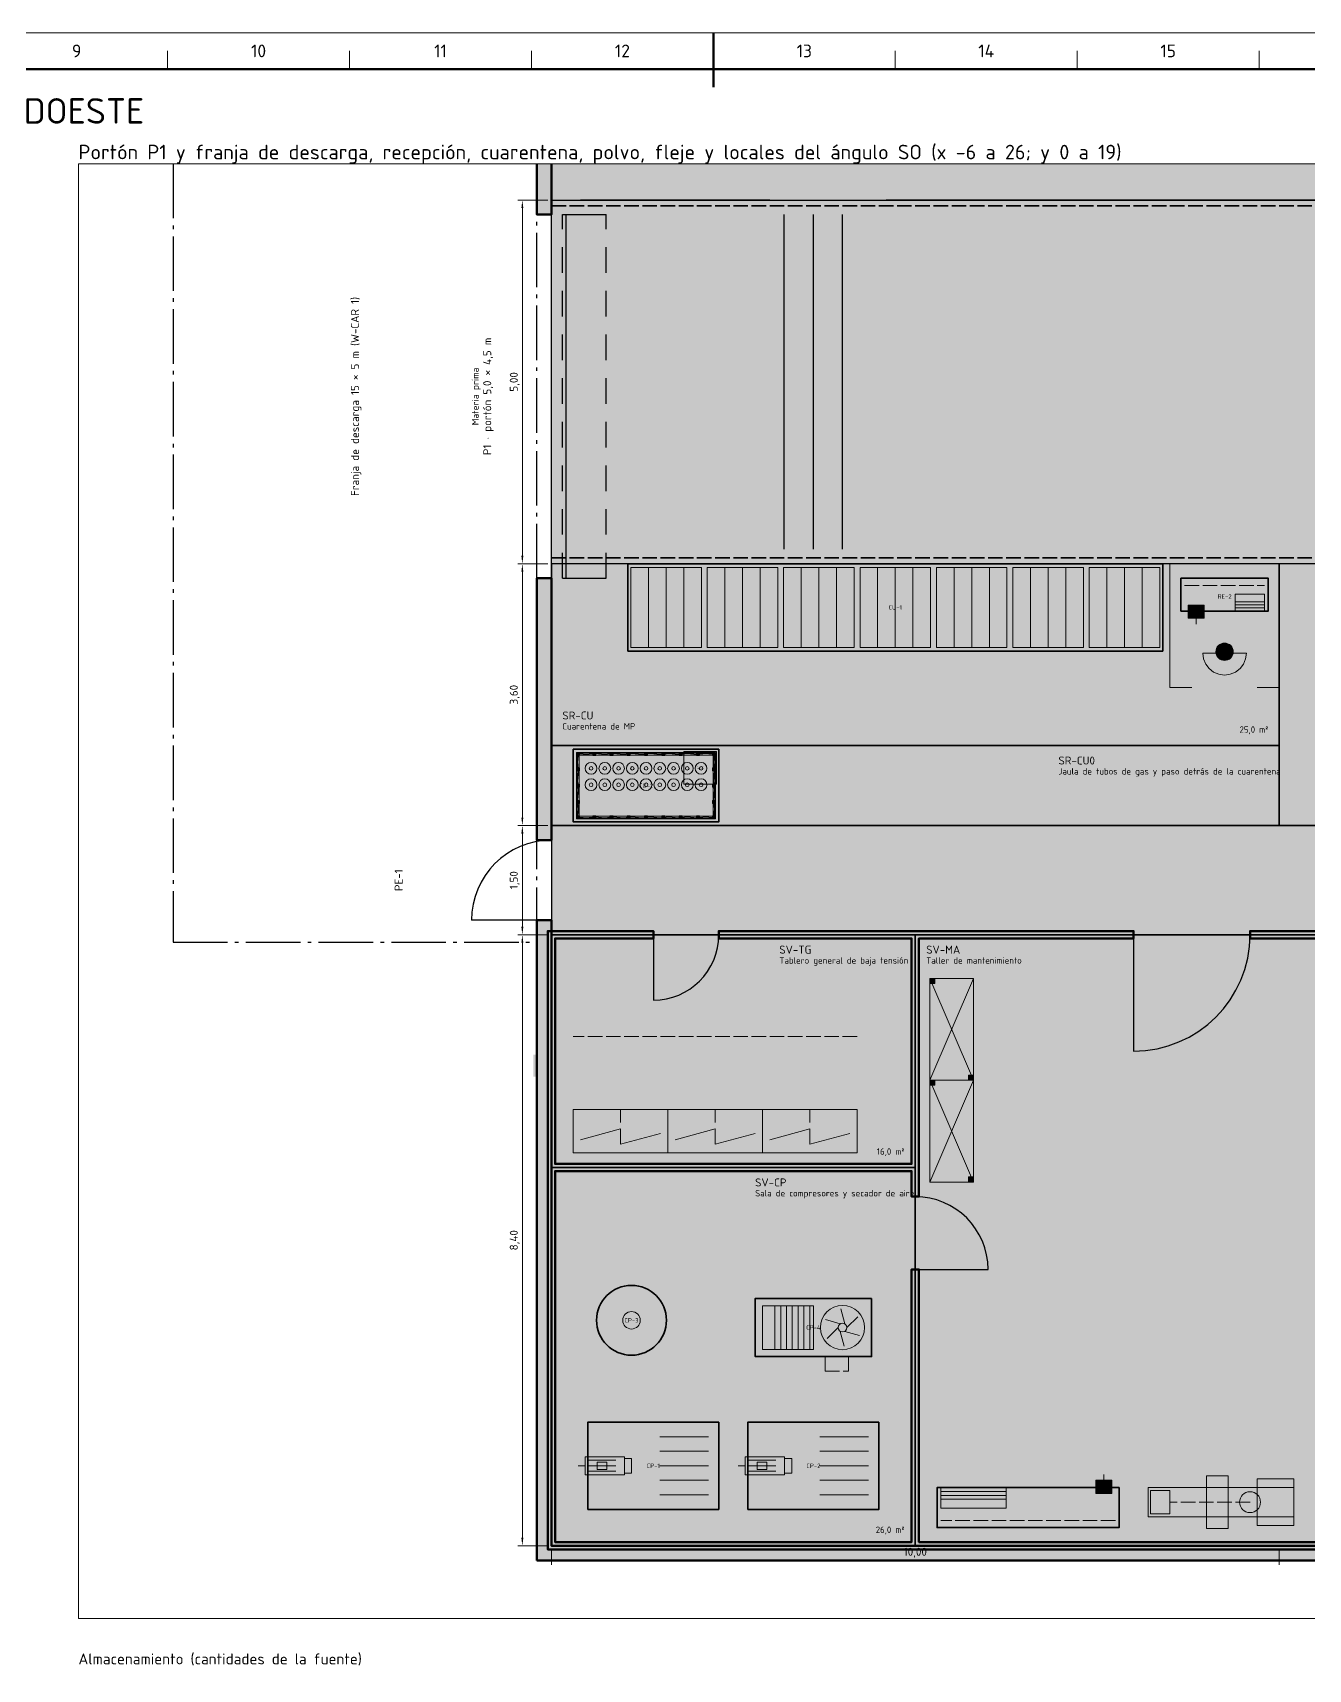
# Model space of a CAD drawing. Header units: millimetres. Extents: x 0 to 1189, y 0 to 841.
# Drawn here: x 407.4 to 758, y 391.1 to 841 of the extents above; entities that cross this region are included whole.
import ezdxf
from ezdxf.enums import TextEntityAlignment as Align

# ---------------------------------------------------------------- set-up
doc = ezdxf.new("R2010")
doc.units = ezdxf.units.MM
doc.linetypes.add('IRAM-E-TRAZOS', pattern=[5, 4, -1])
doc.linetypes.add('IRAM-F-TRAZO-PUNTO', pattern=[20, 15, -2, 1, -2])
for name, color, linetype, lineweight in [('06-TEXTO', 7, 'CONTINUOUS', 25), ('07-RECUADRO', 7, 'CONTINUOUS', 70), ('08-FINA', 5, 'CONTINUOUS', 18), ('A-ABERTURA', 7, 'CONTINUOUS', 25), ('A-COLUMNA', 7, 'CONTINUOUS', 50), ('A-COTA', 7, 'CONTINUOUS', 18), ('A-EQUIPO-FINO', 8, 'CONTINUOUS', 13), ('A-EQUIPO-OCULTO', 8, 'IRAM-E-TRAZOS', 13), ('A-EQUIPO-RELLENO', 9, 'CONTINUOUS', 13), ('A-MURO', 7, 'CONTINUOUS', 50), ('A-OPERARIO', 6, 'CONTINUOUS', 18), ('A-RELLENO', 9, 'CONTINUOUS', 13), ('A-SECTOR', 1, 'CONTINUOUS', 25), ('A-SECTOR-TXT', 1, 'CONTINUOUS', 25), ('A-TABIQUE', 7, 'CONTINUOUS', 50), ('A-TEXTO', 7, 'CONTINUOUS', 18)]:
    doc.layers.add(name, color=color, linetype=linetype, lineweight=lineweight)
for name, color, linetype, lineweight, true_color in [('A-AREA-TRABAJO', 30, 'CONTINUOUS', 13, 0xeb963c), ('A-DEFENSA', 2, 'CONTINUOUS', 35, 0xe6b400), ('A-EQUIPO', 30, 'CONTINUOUS', 35, 0xe67800), ('A-MOBILIARIO', 8, 'CONTINUOUS', 18, 0x50505a), ('A-PASILLO', 2, 'IRAM-E-TRAZOS', 35, 0xd7a500), ('A-SENDA', 2, 'CONTINUOUS', 25, 0xd7a500), ('A-ZONA-LOG', 5, 'IRAM-F-TRAZO-PUNTO', 25, 0x285ac8)]:
    doc.layers.add(name, color=color, linetype=linetype, lineweight=lineweight, true_color=true_color)
doc.styles.add('ISO3098', font='isocpeur.ttf')
doc.dimstyles.new('FLAMA-IRAM', dxfattribs={"dimtxt": 3.5, "dimasz": 3.5, "dimexe": 2, "dimexo": 1.5, "dimgap": 1, "dimtad": 1, "dimdec": 1, "dimtxsty": 'ISO3098', "dimblk": 'IRAM_FLECHA', "dimblk1": 'IRAM_FLECHA', "dimblk2": 'IRAM_FLECHA', "dimcen": 2.5, "dimclrd": 3, "dimclre": 3, "dimclrt": 3, "dimazin": 3, "dimtfac": 1, "dimtmove": 0, "dimatfit": 3, "dimlwd": 18, "dimlwe": 18})

# ---------------------------------------------------------------- blocks, each defined once
blk = doc.blocks.new('IRAM_FLECHA')
blk.add_solid([(0, 0), (-1, 0.125), (-1, -0.125)])

msp = doc.modelspace()

# ---------------------------------------------------------------- hatches: boundary and pattern name
at = {"layer": 'A-ABERTURA', "true_color": 0x3c3c3c}
h = msp.add_hatch(color=7, dxfattribs=at)
h.dxf.hatch_style = 1
h.paths.add_polyline_path([(554, 791), (554, 796), (546, 796), (546, 791)])
h = msp.add_hatch(color=7, dxfattribs=at)
h.dxf.hatch_style = 1
h.paths.add_polyline_path([(554, 691), (554, 686), (546, 686), (546, 691)])
at = {"layer": 'A-COLUMNA', "true_color": 0x000000}
h = msp.add_hatch(color=7, dxfattribs=at)
h.dxf.hatch_style = 1
h.paths.add_polyline_path([(546, 791), (554, 791), (554, 799), (546, 799)])
h = msp.add_hatch(color=7, dxfattribs=at)
h.dxf.hatch_style = 1
h.paths.add_polyline_path([(698, 791), (706, 791), (706, 799), (698, 799)])
h = msp.add_hatch(color=7, dxfattribs=at)
h.dxf.hatch_style = 1
h.paths.add_polyline_path([(545, 554), (551, 554), (551, 560), (545, 560)])
h = msp.add_hatch(color=7, dxfattribs=at)
h.dxf.hatch_style = 1
h.paths.add_polyline_path([(546, 421), (554, 421), (554, 429), (546, 429)])
h = msp.add_hatch(color=7, dxfattribs=at)
h.dxf.hatch_style = 1
h.paths.add_polyline_path([(698, 421), (706, 421), (706, 429), (698, 429)])
at = {"layer": 'A-EQUIPO-RELLENO', "true_color": 0xeedec0}
h = msp.add_hatch(color=7, dxfattribs=at)
h.dxf.hatch_style = 1
h.paths.add_polyline_path([(591.2, 694), (571.8, 694), (571.8, 672), (591.2, 672)])
h = msp.add_hatch(color=7, dxfattribs=at)
h.dxf.hatch_style = 1
h.paths.add_polyline_path([(612.2, 694), (592.8, 694), (592.8, 672), (612.2, 672)])
h = msp.add_hatch(color=7, dxfattribs=at)
h.dxf.hatch_style = 1
h.paths.add_polyline_path([(633.2, 694), (613.8, 694), (613.8, 672), (633.2, 672)])
h = msp.add_hatch(color=7, dxfattribs=at)
h.dxf.hatch_style = 1
h.paths.add_polyline_path([(654.2, 694), (634.8, 694), (634.8, 672), (654.2, 672)])
h = msp.add_hatch(color=7, dxfattribs=at)
h.dxf.hatch_style = 1
h.paths.add_polyline_path([(675.2, 694), (655.8, 694), (655.8, 672), (675.2, 672)])
h = msp.add_hatch(color=7, dxfattribs=at)
h.dxf.hatch_style = 1
h.paths.add_polyline_path([(696.2, 694), (676.8, 694), (676.8, 672), (696.2, 672)])
h = msp.add_hatch(color=7, dxfattribs=at)
h.dxf.hatch_style = 1
h.paths.add_polyline_path([(717.2, 694), (697.8, 694), (697.8, 672), (717.2, 672)])
h = msp.add_hatch(color=7, dxfattribs=at)
h.dxf.hatch_style = 1
h.paths.add_polyline_path([(723, 682), (747, 682), (747, 691), (723, 691)])
at = {"layer": 'A-EQUIPO-RELLENO', "true_color": 0xcdd0d4}
h = msp.add_hatch(color=7, dxfattribs=at)
h.dxf.hatch_style = 1
h.paths.add_polyline_path([(725, 680), (729.4, 680), (729.4, 683.6), (725, 683.6)])
at = {"layer": 'A-EQUIPO-RELLENO', "true_color": 0xffffff}
h = msp.add_hatch(color=7, dxfattribs=at)
h.dxf.hatch_style = 1
h.paths.add_polyline_path([(737.4, 670.8), (737.318, 671.421), (737.078, 672), (736.697, 672.497), (736.2, 672.878), (735.621, 673.118), (735, 673.2), (734.379, 673.118), (733.8, 672.878), (733.303, 672.497), (732.922, 672), (732.682, 671.421), (732.6, 670.8), (732.682, 670.179), (732.922, 669.6), (733.303, 669.103), (733.8, 668.722), (734.379, 668.482), (735, 668.4), (735.621, 668.482), (736.2, 668.722), (736.697, 669.103), (737.078, 669.6), (737.318, 670.179)])
at = {"layer": 'A-EQUIPO-RELLENO', "true_color": 0xfae1f5}
h = msp.add_hatch(color=7, dxfattribs=at)
h.dxf.hatch_style = 1
h.paths.add_polyline_path([(729, 670.4), (729.204, 668.847), (729.804, 667.4), (730.757, 666.157), (732, 665.204), (733.447, 664.604), (735, 664.4), (736.553, 664.604), (738, 665.204), (739.243, 666.157), (740.196, 667.4), (740.796, 668.847), (741, 670.4), (729, 670.4)])
at = {"layer": 'A-EQUIPO-RELLENO', "true_color": 0xf5f5f5}
h = msp.add_hatch(color=7, dxfattribs=at)
h.dxf.hatch_style = 1
h.paths.add_polyline_path([(596, 644), (556, 644), (556, 624), (596, 624)])
at = {"layer": 'A-EQUIPO-RELLENO', "true_color": 0x969ba0}
h = msp.add_hatch(color=7, dxfattribs=at)
h.dxf.hatch_style = 1
h.paths.add_polyline_path([(557.72, 643.12), (556.88, 643.12), (556.88, 642.28), (557.72, 642.28)])
h = msp.add_hatch(color=7, dxfattribs=at)
h.dxf.hatch_style = 1
h.paths.add_polyline_path([(557.72, 643.12), (556.88, 643.12), (556.88, 642.28), (557.72, 642.28)])
h = msp.add_hatch(color=7, dxfattribs=at)
h.dxf.hatch_style = 1
h.paths.add_polyline_path([(562.17, 643.12), (561.33, 643.12), (561.33, 642.28), (562.17, 642.28)])
h = msp.add_hatch(color=7, dxfattribs=at)
h.dxf.hatch_style = 1
h.paths.add_polyline_path([(566.92, 643.12), (566.08, 643.12), (566.08, 642.28), (566.92, 642.28)])
h = msp.add_hatch(color=7, dxfattribs=at)
h.dxf.hatch_style = 1
h.paths.add_polyline_path([(571.67, 643.12), (570.83, 643.12), (570.83, 642.28), (571.67, 642.28)])
h = msp.add_hatch(color=7, dxfattribs=at)
h.dxf.hatch_style = 1
h.paths.add_polyline_path([(576.42, 643.12), (575.58, 643.12), (575.58, 642.28), (576.42, 642.28)])
h = msp.add_hatch(color=7, dxfattribs=at)
h.dxf.hatch_style = 1
h.paths.add_polyline_path([(581.17, 643.12), (580.33, 643.12), (580.33, 642.28), (581.17, 642.28)])
h = msp.add_hatch(color=7, dxfattribs=at)
h.dxf.hatch_style = 1
h.paths.add_polyline_path([(585.92, 643.12), (585.08, 643.12), (585.08, 642.28), (585.92, 642.28)])
h = msp.add_hatch(color=7, dxfattribs=at)
h.dxf.hatch_style = 1
h.paths.add_polyline_path([(590.67, 643.12), (589.83, 643.12), (589.83, 642.28), (590.67, 642.28)])
h = msp.add_hatch(color=7, dxfattribs=at)
h.dxf.hatch_style = 1
h.paths.add_polyline_path([(595.12, 643.12), (594.28, 643.12), (594.28, 642.28), (595.12, 642.28)])
h = msp.add_hatch(color=7, dxfattribs=at)
h.dxf.hatch_style = 1
h.paths.add_polyline_path([(595.12, 643.12), (594.28, 643.12), (594.28, 642.28), (595.12, 642.28)])
h = msp.add_hatch(color=7, dxfattribs=at)
h.dxf.hatch_style = 1
h.paths.add_polyline_path([(557.72, 638.92), (556.88, 638.92), (556.88, 638.08), (557.72, 638.08)])
h = msp.add_hatch(color=7, dxfattribs=at)
h.dxf.hatch_style = 1
h.paths.add_polyline_path([(595.12, 638.92), (594.28, 638.92), (594.28, 638.08), (595.12, 638.08)])
h = msp.add_hatch(color=7, dxfattribs=at)
h.dxf.hatch_style = 1
h.paths.add_polyline_path([(557.72, 634.42), (556.88, 634.42), (556.88, 633.58), (557.72, 633.58)])
h = msp.add_hatch(color=7, dxfattribs=at)
h.dxf.hatch_style = 1
h.paths.add_polyline_path([(595.12, 634.42), (594.28, 634.42), (594.28, 633.58), (595.12, 633.58)])
h = msp.add_hatch(color=7, dxfattribs=at)
h.dxf.hatch_style = 1
h.paths.add_polyline_path([(557.72, 629.92), (556.88, 629.92), (556.88, 629.08), (557.72, 629.08)])
h = msp.add_hatch(color=7, dxfattribs=at)
h.dxf.hatch_style = 1
h.paths.add_polyline_path([(557.72, 625.72), (556.88, 625.72), (556.88, 624.88), (557.72, 624.88)])
h = msp.add_hatch(color=7, dxfattribs=at)
h.dxf.hatch_style = 1
h.paths.add_polyline_path([(557.72, 625.72), (556.88, 625.72), (556.88, 624.88), (557.72, 624.88)])
h = msp.add_hatch(color=7, dxfattribs=at)
h.dxf.hatch_style = 1
h.paths.add_polyline_path([(562.17, 625.72), (561.33, 625.72), (561.33, 624.88), (562.17, 624.88)])
h = msp.add_hatch(color=7, dxfattribs=at)
h.dxf.hatch_style = 1
h.paths.add_polyline_path([(566.92, 625.72), (566.08, 625.72), (566.08, 624.88), (566.92, 624.88)])
h = msp.add_hatch(color=7, dxfattribs=at)
h.dxf.hatch_style = 1
h.paths.add_polyline_path([(571.67, 625.72), (570.83, 625.72), (570.83, 624.88), (571.67, 624.88)])
h = msp.add_hatch(color=7, dxfattribs=at)
h.dxf.hatch_style = 1
h.paths.add_polyline_path([(576.42, 625.72), (575.58, 625.72), (575.58, 624.88), (576.42, 624.88)])
h = msp.add_hatch(color=7, dxfattribs=at)
h.dxf.hatch_style = 1
h.paths.add_polyline_path([(581.17, 625.72), (580.33, 625.72), (580.33, 624.88), (581.17, 624.88)])
h = msp.add_hatch(color=7, dxfattribs=at)
h.dxf.hatch_style = 1
h.paths.add_polyline_path([(585.92, 625.72), (585.08, 625.72), (585.08, 624.88), (585.92, 624.88)])
h = msp.add_hatch(color=7, dxfattribs=at)
h.dxf.hatch_style = 1
h.paths.add_polyline_path([(590.67, 625.72), (589.83, 625.72), (589.83, 624.88), (590.67, 624.88)])
h = msp.add_hatch(color=7, dxfattribs=at)
h.dxf.hatch_style = 1
h.paths.add_polyline_path([(595.12, 629.92), (594.28, 629.92), (594.28, 629.08), (595.12, 629.08)])
h = msp.add_hatch(color=7, dxfattribs=at)
h.dxf.hatch_style = 1
h.paths.add_polyline_path([(595.12, 625.72), (594.28, 625.72), (594.28, 624.88), (595.12, 624.88)])
h = msp.add_hatch(color=7, dxfattribs=at)
h.dxf.hatch_style = 1
h.paths.add_polyline_path([(595.12, 625.72), (594.28, 625.72), (594.28, 624.88), (595.12, 624.88)])
at = {"layer": 'A-EQUIPO-RELLENO', "true_color": 0xeeeeee}
h = msp.add_hatch(color=7, dxfattribs=at)
h.dxf.hatch_style = 1
h.paths.add_polyline_path([(666, 553), (666, 581), (654, 581), (654, 553)])
at = {"layer": 'A-EQUIPO-RELLENO', "true_color": 0x969ba0}
h = msp.add_hatch(color=7, dxfattribs=at)
h.dxf.hatch_style = 1
h.paths.add_polyline_path([(655.4, 579.6), (655.4, 580.8), (654.2, 580.8), (654.2, 579.6)])
h = msp.add_hatch(color=7, dxfattribs=at)
h.dxf.hatch_style = 1
h.paths.add_polyline_path([(665.8, 553.2), (665.8, 554.4), (664.6, 554.4), (664.6, 553.2)])
at = {"layer": 'A-EQUIPO-RELLENO', "true_color": 0xeeeeee}
h = msp.add_hatch(color=7, dxfattribs=at)
h.dxf.hatch_style = 1
h.paths.add_polyline_path([(666, 525), (666, 553), (654, 553), (654, 525)])
at = {"layer": 'A-EQUIPO-RELLENO', "true_color": 0x969ba0}
h = msp.add_hatch(color=7, dxfattribs=at)
h.dxf.hatch_style = 1
h.paths.add_polyline_path([(655.4, 551.6), (655.4, 552.8), (654.2, 552.8), (654.2, 551.6)])
at = {"layer": 'A-EQUIPO-RELLENO', "true_color": 0xcdd0d4}
h = msp.add_hatch(color=7, dxfattribs=at)
h.dxf.hatch_style = 1
h.paths.add_polyline_path([(582, 545), (556, 545), (556, 533), (582, 533)])
h = msp.add_hatch(color=7, dxfattribs=at)
h.dxf.hatch_style = 1
h.paths.add_polyline_path([(608, 545), (582, 545), (582, 533), (608, 533)])
h = msp.add_hatch(color=7, dxfattribs=at)
h.dxf.hatch_style = 1
h.paths.add_polyline_path([(634, 545), (608, 545), (608, 533), (634, 533)])
at = {"layer": 'A-EQUIPO-RELLENO', "true_color": 0x969ba0}
h = msp.add_hatch(color=7, dxfattribs=at)
h.dxf.hatch_style = 1
h.paths.add_polyline_path([(665.8, 525.2), (665.8, 526.4), (664.6, 526.4), (664.6, 525.2)])
at = {"layer": 'A-EQUIPO-RELLENO', "true_color": 0xe1e6ec}
h = msp.add_hatch(color=7, dxfattribs=at)
h.dxf.hatch_style = 1
h.paths.add_polyline_path([(562.4, 487), (562.727, 484.515), (563.686, 482.2), (565.212, 480.212), (567.2, 478.686), (569.515, 477.727), (572, 477.4), (574.485, 477.727), (576.8, 478.686), (578.788, 480.212), (580.314, 482.2), (581.273, 484.515), (581.6, 487), (581.273, 489.485), (580.314, 491.8), (578.788, 493.788), (576.8, 495.314), (574.485, 496.273), (572, 496.6), (569.515, 496.273), (567.2, 495.314), (565.212, 493.788), (563.686, 491.8), (562.727, 489.485)])
at = {"layer": 'A-EQUIPO-RELLENO', "true_color": 0xeeeeee}
h = msp.add_hatch(color=7, dxfattribs=at)
h.dxf.hatch_style = 1
h.paths.add_polyline_path([(638, 493), (606, 493), (606, 477), (638, 477)])
at = {"layer": 'A-EQUIPO-RELLENO', "true_color": 0xd7e1d7}
h = msp.add_hatch(color=7, dxfattribs=at)
h.dxf.hatch_style = 1
h.paths.add_polyline_path([(596, 459), (560, 459), (560, 435), (596, 435)])
h = msp.add_hatch(color=7, dxfattribs=at)
h.dxf.hatch_style = 1
h.paths.add_polyline_path([(640, 459), (604, 459), (604, 435), (640, 435)])
at = {"layer": 'A-EQUIPO-RELLENO', "true_color": 0xcdd0d4}
h = msp.add_hatch(color=7, dxfattribs=at)
h.dxf.hatch_style = 1
h.paths.add_polyline_path([(570.08, 449.5), (559.28, 449.5), (559.28, 444.5), (570.08, 444.5)])
h = msp.add_hatch(color=7, dxfattribs=at)
h.dxf.hatch_style = 1
h.paths.add_polyline_path([(614.08, 449.5), (603.28, 449.5), (603.28, 444.5), (614.08, 444.5)])
at = {"layer": 'A-EQUIPO-RELLENO', "true_color": 0xeedec0}
h = msp.add_hatch(color=7, dxfattribs=at)
h.dxf.hatch_style = 1
h.paths.add_polyline_path([(706, 441), (656, 441), (656, 430), (706, 430)])
at = {"layer": 'A-EQUIPO-RELLENO', "true_color": 0xcdd0d4}
h = msp.add_hatch(color=7, dxfattribs=at)
h.dxf.hatch_style = 1
h.paths.add_polyline_path([(704, 443), (699.6, 443), (699.6, 439.4), (704, 439.4)])
at = {"layer": 'A-EQUIPO-RELLENO', "true_color": 0xeeeeee}
h = msp.add_hatch(color=7, dxfattribs=at)
h.dxf.hatch_style = 1
h.paths.add_polyline_path([(754, 441), (714, 441), (714, 433), (754, 433)])
at = {"layer": 'A-EQUIPO-RELLENO', "true_color": 0xcdd0d4}
h = msp.add_hatch(color=7, dxfattribs=at)
h.dxf.hatch_style = 1
h.paths.add_polyline_path([(754, 443.4), (744, 443.4), (744, 430.6), (754, 430.6)])
at = {"layer": 'A-MURO', "true_color": 0x464646}
h = msp.add_hatch(color=7, dxfattribs=at)
h.dxf.hatch_style = 1
h.paths.add_polyline_path([(550, 791), (546, 791), (546, 805), (550, 805)])
h = msp.add_hatch(color=7, dxfattribs=at)
h.dxf.hatch_style = 1
h.paths.add_polyline_path([(546, 691), (550, 691), (550, 619), (546, 619)])
h = msp.add_hatch(color=7, dxfattribs=at)
h.dxf.hatch_style = 1
h.paths.add_polyline_path([(546, 421), (546, 597), (550, 597), (550, 425), (1012, 425), (1012, 421)])
at = {"layer": 'A-RELLENO', "true_color": 0xfff4b4}
h = msp.add_hatch(color=7, dxfattribs=at)
h.dxf.hatch_style = 1
h.paths.add_polyline_path([(550, 795), (550, 805), (1070, 805), (1070, 795)])
at = {"layer": 'A-RELLENO', "true_color": 0xe2e2e2}
h = msp.add_hatch(color=7, dxfattribs=at)
h.dxf.hatch_style = 1
h.paths.add_polyline_path([(550, 695), (550, 795), (1070, 795), (1070, 695)])
at = {"layer": 'A-RELLENO', "true_color": 0xcde1f5}
h = msp.add_hatch(color=7, dxfattribs=at)
h.dxf.hatch_style = 1
h.paths.add_polyline_path([(550, 645), (750, 645), (750, 695), (550, 695)])
at = {"layer": 'A-RELLENO', "true_color": 0xfff4b4}
h = msp.add_hatch(color=7, dxfattribs=at)
h.dxf.hatch_style = 1
h.paths.add_polyline_path([(750, 623), (780, 623), (780, 695), (750, 695)])
at = {"layer": 'A-RELLENO', "true_color": 0xcde1f5}
h = msp.add_hatch(color=7, dxfattribs=at)
h.dxf.hatch_style = 1
h.paths.add_polyline_path([(550, 623), (750, 623), (750, 645), (550, 645)])
at = {"layer": 'A-RELLENO', "true_color": 0xdb8eaa}
h = msp.add_hatch(color=7, dxfattribs=at)
h.dxf.hatch_style = 1
h.paths.add_polyline_path([(586.4, 634.4), (595.4, 634.4), (595.4, 643.4), (586.4, 643.4)])
at = {"layer": 'A-RELLENO', "true_color": 0xfff4b4}
h = msp.add_hatch(color=7, dxfattribs=at)
h.dxf.hatch_style = 1
h.paths.add_polyline_path([(550, 593), (1044, 593), (1044, 623), (550, 623)])
at = {"layer": 'A-RELLENO', "true_color": 0xe4e4e4}
h = msp.add_hatch(color=7, dxfattribs=at)
h.dxf.hatch_style = 1
h.paths.add_polyline_path([(550, 529), (650, 529), (650, 593), (550, 593)])
h = msp.add_hatch(color=7, dxfattribs=at)
h.dxf.hatch_style = 1
h.paths.add_polyline_path([(650, 425), (802, 425), (802, 593), (650, 593)])
h = msp.add_hatch(color=7, dxfattribs=at)
h.dxf.hatch_style = 1
h.paths.add_polyline_path([(550, 425), (650, 425), (650, 529), (550, 529)])
at = {"layer": 'A-TABIQUE', "true_color": 0x6e6e6e}
h = msp.add_hatch(color=7, dxfattribs=at)
h.dxf.hatch_style = 1
h.paths.add_polyline_path([(822, 594), (822, 592), (803, 592), (803, 426), (881, 426), (881, 592), (842, 592), (842, 594), (881, 594), (883, 594), (910, 594), (910, 592), (883, 592), (883, 426), (977, 426), (977, 592), (928, 592), (928, 594), (977, 594), (979, 594), (982, 594), (982, 592), (979, 592), (979, 426), (1043, 426), (1043, 498), (1043, 592), (1000, 592), (1000, 594), (1045, 594), (1045, 498), (1070, 498), (1070, 496), (1045, 496), (1045, 426), (1070, 426), (1070, 424), (1045, 424), (1043, 424), (979, 424), (977, 424), (883, 424), (881, 424), (803, 424), (801, 424), (651, 424), (649, 424), (549, 424), (549, 528), (549, 530), (549, 594), (578, 594), (578, 592), (551, 592), (551, 530), (649, 530), (649, 592), (596, 592), (596, 594), (649, 594), (651, 594), (710, 594), (710, 592), (651, 592), (651, 530), (651, 528), (651, 521), (649, 521), (649, 528), (551, 528), (551, 426), (649, 426), (649, 501), (651, 501), (651, 426), (801, 426), (801, 592), (742, 592), (742, 594), (801, 594), (803, 594)])

# ---------------------------------------------------------------- linework, layer by layer
at = {"layer": '07-RECUADRO'}
msp.add_line((594.5, 841), (594.5, 826), dxfattribs=at)
msp.add_lwpolyline([(25, 10), (1179, 10), (1179, 831), (25, 831)], close=True, dxfattribs=at)
at = {"layer": '08-FINA'}
for p, q in [((444.5, 831), (444.5, 836)), ((494.5, 831), (494.5, 836)), ((544.5, 831), (544.5, 836)), ((644.5, 831), (644.5, 836)), ((694.5, 831), (694.5, 836)), ((744.5, 831), (744.5, 836))]:
    msp.add_line(p, q, dxfattribs=at)
msp.add_lwpolyline([(0, 0), (1189, 0), (1189, 841), (0, 841)], close=True, dxfattribs=at)
at = {"layer": 'A-ABERTURA'}
for p, q in [((550, 691), (550, 791)), ((553, 787), (553, 791)), ((553, 791), (565, 791)), ((554, 691), (554, 791)), ((565, 787), (565, 791)), ((553, 775), (553, 782)), ((565, 775), (565, 782)), ((553, 763), (553, 770)), ((565, 763), (565, 770)), ((553, 751), (553, 758)), ((565, 751), (565, 758)), ((553, 739), (553, 746)), ((565, 739), (565, 746)), ((553, 727), (553, 734)), ((565, 727), (565, 734)), ((553, 715), (553, 722)), ((565, 715), (565, 722)), ((553, 703), (553, 710)), ((565, 703), (565, 710)), ((553, 691), (553, 698)), ((565, 691), (565, 698)), ((553, 691), (565, 691)), ((550, 597), (528, 597)), ((578, 593), (578, 575)), ((710, 593), (710, 561)), ((650, 501), (670, 501))]:
    msp.add_line(p, q, dxfattribs=at)
for centre, radius, start, end in [((550, 597), 22, 90, 180), ((578, 593), 18, 270, 360), ((710, 593), 32, 270, 360), ((650, 501), 20, 0, 90)]:
    msp.add_arc(centre, radius, start, end, dxfattribs=at)
at = {"layer": 'A-AREA-TRABAJO'}
for p, q in [((720, 661), (726, 661)), ((744, 661), (750, 661))]:
    msp.add_line(p, q, dxfattribs=at)
msp.add_lwpolyline([(720, 661), (720, 695), (750, 695), (750, 661)], dxfattribs=at)
at = {"layer": 'A-DEFENSA'}
for p, q in [((558, 795), (610, 795)), ((642, 795), (798, 795))]:
    msp.add_line(p, q, dxfattribs=at)
at = {"layer": 'A-EQUIPO'}
for points in [[(718, 695), (571, 695), (571, 671), (718, 671)], [(723, 682), (747, 682), (747, 691), (723, 691)], [(596, 644), (556, 644), (556, 624), (596, 624)], [(595, 643), (557, 643), (557, 625), (595, 625)], [(638, 493), (606, 493), (606, 477), (638, 477)], [(596, 459), (560, 459), (560, 435), (596, 435)], [(640, 459), (604, 459), (604, 435), (640, 435)], [(706, 441), (656, 441), (656, 430), (706, 430)]]:
    msp.add_lwpolyline(points, close=True, dxfattribs=at)
msp.add_circle((572, 487), 9.6, dxfattribs=at)
at = {"layer": 'A-EQUIPO-FINO'}
for p, q in [((576.65, 694), (576.65, 672)), ((581.5, 694), (581.5, 672)), ((586.35, 694), (586.35, 672)), ((597.65, 694), (597.65, 672)), ((602.5, 694), (602.5, 672)), ((607.35, 694), (607.35, 672)), ((618.65, 694), (618.65, 672)), ((623.5, 694), (623.5, 672)), ((628.35, 694), (628.35, 672)), ((639.65, 694), (639.65, 672)), ((644.5, 694), (644.5, 672)), ((649.35, 694), (649.35, 672)), ((660.65, 694), (660.65, 672)), ((665.5, 694), (665.5, 672)), ((670.35, 694), (670.35, 672)), ((681.65, 694), (681.65, 672)), ((686.5, 694), (686.5, 672)), ((691.35, 694), (691.35, 672)), ((702.65, 694), (702.65, 672)), ((707.5, 694), (707.5, 672)), ((712.35, 694), (712.35, 672)), ((737.88, 684.55), (746, 684.55)), ((727.2, 680), (727.2, 678.4)), ((737.88, 683.7), (746, 683.7)), ((737.88, 682.85), (746, 682.85)), ((666, 553), (654, 581)), ((654, 553), (666, 581)), ((666, 525), (654, 553)), ((654, 525), (666, 553)), ((569, 545), (569, 541.4)), ((595, 545), (595, 541.4)), ((621, 545), (621, 541.4)), ((611.4, 491), (611.4, 479)), ((613, 491), (613, 479)), ((614.6, 491), (614.6, 479)), ((616.2, 491), (616.2, 479)), ((617.8, 491), (617.8, 479)), ((619.4, 491), (619.4, 479)), ((621, 491), (621, 479)), ((593.12, 455), (579.8, 455)), ((637.12, 455), (623.8, 455)), ((593.12, 451), (579.8, 451)), ((637.12, 451), (623.8, 451)), ((559.28, 447), (557.336, 447)), ((567.704, 448.5), (560.144, 448.5)), ((567.704, 447), (560.144, 447)), ((567.704, 445.5), (560.144, 445.5)), ((593.12, 447), (579.8, 447)), ((603.28, 447), (601.336, 447)), ((611.704, 448.5), (604.144, 448.5)), ((611.704, 447), (604.144, 447)), ((611.704, 445.5), (604.144, 445.5)), ((637.12, 447), (623.8, 447)), ((593.12, 443), (579.8, 443)), ((637.12, 443), (623.8, 443)), ((701.8, 443), (701.8, 444.6)), ((593.12, 439), (579.8, 439)), ((637.12, 439), (623.8, 439)), ((675, 439.925), (657, 439.925)), ((675, 438.85), (657, 438.85)), ((675, 437.775), (657, 437.775))]:
    msp.add_line(p, q, dxfattribs=at)
for points in [[(591.2, 694), (571.8, 694), (571.8, 672), (591.2, 672)], [(612.2, 694), (592.8, 694), (592.8, 672), (612.2, 672)], [(633.2, 694), (613.8, 694), (613.8, 672), (633.2, 672)], [(654.2, 694), (634.8, 694), (634.8, 672), (654.2, 672)], [(675.2, 694), (655.8, 694), (655.8, 672), (675.2, 672)], [(696.2, 694), (676.8, 694), (676.8, 672), (696.2, 672)], [(717.2, 694), (697.8, 694), (697.8, 672), (717.2, 672)], [(737.88, 682), (746, 682), (746, 686.6), (737.88, 686.6)], [(725, 680), (729.4, 680), (729.4, 683.6), (725, 683.6)], [(557.72, 643.12), (556.88, 643.12), (556.88, 642.28), (557.72, 642.28)], [(557.72, 643.12), (556.88, 643.12), (556.88, 642.28), (557.72, 642.28)], [(594.4, 642.4), (557.6, 642.4), (557.6, 625.6), (594.4, 625.6)], [(562.17, 643.12), (561.33, 643.12), (561.33, 642.28), (562.17, 642.28)], [(566.92, 643.12), (566.08, 643.12), (566.08, 642.28), (566.92, 642.28)], [(571.67, 643.12), (570.83, 643.12), (570.83, 642.28), (571.67, 642.28)], [(576.42, 643.12), (575.58, 643.12), (575.58, 642.28), (576.42, 642.28)], [(581.17, 643.12), (580.33, 643.12), (580.33, 642.28), (581.17, 642.28)], [(585.92, 643.12), (585.08, 643.12), (585.08, 642.28), (585.92, 642.28)], [(586.4, 634.4), (595.4, 634.4), (595.4, 643.4), (586.4, 643.4)], [(590.67, 643.12), (589.83, 643.12), (589.83, 642.28), (590.67, 642.28)], [(595.12, 643.12), (594.28, 643.12), (594.28, 642.28), (595.12, 642.28)], [(595.12, 643.12), (594.28, 643.12), (594.28, 642.28), (595.12, 642.28)], [(557.72, 638.92), (556.88, 638.92), (556.88, 638.08), (557.72, 638.08)], [(595.12, 638.92), (594.28, 638.92), (594.28, 638.08), (595.12, 638.08)], [(557.72, 634.42), (556.88, 634.42), (556.88, 633.58), (557.72, 633.58)], [(595.12, 634.42), (594.28, 634.42), (594.28, 633.58), (595.12, 633.58)], [(557.72, 629.92), (556.88, 629.92), (556.88, 629.08), (557.72, 629.08)], [(557.72, 625.72), (556.88, 625.72), (556.88, 624.88), (557.72, 624.88)], [(557.72, 625.72), (556.88, 625.72), (556.88, 624.88), (557.72, 624.88)], [(562.17, 625.72), (561.33, 625.72), (561.33, 624.88), (562.17, 624.88)], [(566.92, 625.72), (566.08, 625.72), (566.08, 624.88), (566.92, 624.88)], [(571.67, 625.72), (570.83, 625.72), (570.83, 624.88), (571.67, 624.88)], [(576.42, 625.72), (575.58, 625.72), (575.58, 624.88), (576.42, 624.88)], [(581.17, 625.72), (580.33, 625.72), (580.33, 624.88), (581.17, 624.88)], [(585.92, 625.72), (585.08, 625.72), (585.08, 624.88), (585.92, 624.88)], [(590.67, 625.72), (589.83, 625.72), (589.83, 624.88), (590.67, 624.88)], [(595.12, 629.92), (594.28, 629.92), (594.28, 629.08), (595.12, 629.08)], [(595.12, 625.72), (594.28, 625.72), (594.28, 624.88), (595.12, 624.88)], [(595.12, 625.72), (594.28, 625.72), (594.28, 624.88), (595.12, 624.88)], [(666, 553), (666, 581), (654, 581), (654, 553)], [(655.4, 579.6), (655.4, 580.8), (654.2, 580.8), (654.2, 579.6)], [(665.8, 553.2), (665.8, 554.4), (664.6, 554.4), (664.6, 553.2)], [(666, 525), (666, 553), (654, 553), (654, 525)], [(655.4, 551.6), (655.4, 552.8), (654.2, 552.8), (654.2, 551.6)], [(665.8, 525.2), (665.8, 526.4), (664.6, 526.4), (664.6, 525.2)], [(622, 491), (608, 491), (608, 479), (622, 479)], [(570.08, 449.5), (559.28, 449.5), (559.28, 444.5), (570.08, 444.5)], [(565.22, 448), (562.52, 448), (562.52, 446), (565.22, 446)], [(572.024, 449), (570.08, 449), (570.08, 445), (572.024, 445)], [(614.08, 449.5), (603.28, 449.5), (603.28, 444.5), (614.08, 444.5)], [(609.22, 448), (606.52, 448), (606.52, 446), (609.22, 446)], [(616.024, 449), (614.08, 449), (614.08, 445), (616.024, 445)], [(675, 441), (657, 441), (657, 435.3), (675, 435.3)], [(704, 443), (699.6, 443), (699.6, 439.4), (704, 439.4)], [(736, 444.2), (730, 444.2), (730, 429.8), (736, 429.8)], [(720, 440.2), (714.6, 440.2), (714.6, 433.8), (720, 433.8)]]:
    msp.add_lwpolyline(points, close=True, dxfattribs=at)
for points in [[(595, 642.55), (592.467, 642.85), (589.933, 642.55), (587.4, 642.85), (584.867, 642.55), (582.333, 642.85), (579.8, 642.55), (577.267, 642.85), (574.733, 642.55), (572.2, 642.85), (569.667, 642.55), (567.133, 642.85), (564.6, 642.55), (562.067, 642.85), (559.533, 642.55), (557, 642.85)], [(557.45, 643), (557.15, 640.429), (557.45, 637.857), (557.15, 635.286), (557.45, 632.714), (557.15, 630.143), (557.45, 627.571), (557.15, 625)], [(594.55, 625), (594.85, 627.571), (594.55, 630.143), (594.85, 632.714), (594.55, 635.286), (594.85, 637.857), (594.55, 640.429), (594.85, 643)], [(557, 625.45), (559.533, 625.15), (562.067, 625.45), (564.6, 625.15), (567.133, 625.45), (569.667, 625.15), (572.2, 625.45), (574.733, 625.15), (577.267, 625.45), (579.8, 625.15), (582.333, 625.45), (584.867, 625.15), (587.4, 625.45), (589.933, 625.15), (592.467, 625.45), (595, 625.15)], [(580, 538.4), (569, 535.4), (569, 539.6), (558, 536.6)], [(606, 538.4), (595, 535.4), (595, 539.6), (584, 536.6)], [(632, 538.4), (621, 535.4), (621, 539.6), (610, 536.6)], [(629.392, 486.053), (625.316, 487.184)], [(630.608, 486.053), (629.55, 490.148)], [(631.216, 485), (634.233, 487.964)], [(628.784, 485), (625.767, 482.036)], [(629.392, 483.947), (630.45, 479.852)], [(630.608, 483.947), (634.684, 482.816)]]:
    msp.add_lwpolyline(points, dxfattribs=at)
for centre, radius in [((560.889, 638.75), 1.62), ((560.889, 638.75), 0.504), ((564.667, 638.75), 1.62), ((564.667, 638.75), 0.504), ((568.444, 638.75), 1.62), ((568.444, 638.75), 0.504), ((572.222, 638.75), 1.62), ((572.222, 638.75), 0.504), ((576, 638.75), 1.62), ((576, 638.75), 0.504), ((579.778, 638.75), 1.62), ((579.778, 638.75), 0.504), ((583.556, 638.75), 1.62), ((583.556, 638.75), 0.504), ((587.333, 638.75), 1.62), ((587.333, 638.75), 0.504), ((591.111, 638.75), 1.62), ((591.111, 638.75), 0.504), ((560.889, 634.25), 1.62), ((560.889, 634.25), 0.504), ((564.667, 634.25), 1.62), ((564.667, 634.25), 0.504), ((568.444, 634.25), 1.62), ((568.444, 634.25), 0.504), ((572.222, 634.25), 1.62), ((572.222, 634.25), 0.504), ((576, 634.25), 1.62), ((576, 634.25), 0.504), ((579.778, 634.25), 1.62), ((579.778, 634.25), 0.504), ((583.556, 634.25), 1.62), ((583.556, 634.25), 0.504), ((587.333, 634.25), 1.62), ((587.333, 634.25), 0.504), ((591.111, 634.25), 1.62), ((591.111, 634.25), 0.504), ((630, 485), 6.08), ((572, 487), 2.4), ((630, 485), 1.216)]:
    msp.add_circle(centre, radius, dxfattribs=at)
at = {"layer": 'A-EQUIPO-OCULTO'}
for p, q in [((724, 689), (746, 689)), ((586, 644), (566, 644)), ((634, 565), (556, 565)), ((742, 437), (720, 437)), ((705, 432), (657, 432))]:
    msp.add_line(p, q, dxfattribs=at)
msp.add_lwpolyline([(631.6, 477), (625.2, 477), (625.2, 473), (631.6, 473)], close=True, dxfattribs=at)
at = {"layer": 'A-MOBILIARIO'}
for points in [[(582, 545), (556, 545), (556, 533), (582, 533)], [(608, 545), (582, 545), (582, 533), (608, 533)], [(634, 545), (608, 545), (608, 533), (634, 533)], [(754, 441), (714, 441), (714, 433), (754, 433)], [(754, 443.4), (744, 443.4), (744, 430.6), (754, 430.6)]]:
    msp.add_lwpolyline(points, close=True, dxfattribs=at)
msp.add_circle((742, 437), 2.88, dxfattribs=at)
at = {"layer": 'A-MURO'}
msp.add_lwpolyline([(550, 805), (550, 791), (546, 791), (546, 805)], dxfattribs=at)
for points in [[(546, 691), (550, 691), (550, 619), (546, 619)], [(546, 421), (546, 597), (550, 597), (550, 425), (1012, 425), (1012, 421)]]:
    msp.add_lwpolyline(points, close=True, dxfattribs=at)
at = {"layer": 'A-OPERARIO'}
msp.add_lwpolyline([(729, 670.4), (729.204, 668.847), (729.804, 667.4), (730.757, 666.157), (732, 665.204), (733.447, 664.604), (735, 664.4), (736.553, 664.604), (738, 665.204), (739.243, 666.157), (740.196, 667.4), (740.796, 668.847), (741, 670.4)], close=True, dxfattribs=at)
msp.add_circle((735, 670.8), 2.4, dxfattribs=at)
at = {"layer": 'A-PASILLO'}
for p, q in [((550, 793.4), (1070, 793.4)), ((550, 696.6), (1070, 696.6))]:
    msp.add_line(p, q, dxfattribs=at)
at = {"layer": 'A-SECTOR'}
for points in [[(550, 645), (750, 645), (750, 695), (550, 695)], [(550, 623), (750, 623), (750, 645), (550, 645)], [(550, 529), (650, 529), (650, 593), (550, 593)], [(650, 425), (802, 425), (802, 593), (650, 593)], [(550, 425), (650, 425), (650, 529), (550, 529)]]:
    msp.add_lwpolyline(points, close=True, dxfattribs=at)
at = {"layer": 'A-SENDA'}
for p, q in [((614, 699), (614, 791)), ((622, 699), (622, 791)), ((630, 699), (630, 791))]:
    msp.add_line(p, q, dxfattribs=at)
for points in [[(550, 805), (550, 795)], [(550, 795), (1070, 795)]]:
    msp.add_lwpolyline(points, dxfattribs=at)
for points in [[(750, 623), (780, 623), (780, 695), (750, 695)], [(550, 593), (1044, 593), (1044, 623), (550, 623)]]:
    msp.add_lwpolyline(points, close=True, dxfattribs=at)
at = {"layer": 'A-TABIQUE'}
for points in [[(801, 424), (651, 424), (649, 424), (549, 424), (549, 528), (549, 530), (549, 594), (578, 594), (578, 592), (551, 592), (551, 530), (649, 530), (649, 592), (596, 592), (596, 594), (649, 594), (651, 594), (710, 594), (710, 592), (651, 592), (651, 530), (651, 528), (651, 521), (649, 521), (649, 528), (551, 528), (551, 426), (649, 426), (649, 501), (651, 501), (651, 426), (801, 426)], [(801, 592), (742, 592), (742, 594), (801, 594)]]:
    msp.add_lwpolyline(points, dxfattribs=at)
at = {"layer": 'A-TEXTO'}
msp.add_lwpolyline([(420, 405), (1070, 405), (1070, 805), (420, 805)], close=True, dxfattribs=at)
at = {"layer": 'A-ZONA-LOG'}
for points in [[(446, 591), (546, 591), (546, 805)], [(446, 805), (446, 591)]]:
    msp.add_lwpolyline(points, dxfattribs=at)

# ---------------------------------------------------------------- texts
at = {"layer": '06-TEXTO', "style": 'ISO3098'}
for s, p in [('9', (419.5, 836)), ('10', (469.5, 836)), ('11', (519.5, 836)), ('12', (569.5, 836)), ('13', (619.5, 836)), ('14', (669.5, 836)), ('15', (719.5, 836))]:
    msp.add_text(s, height=3.5, dxfattribs=at).set_placement(p, align=Align.MIDDLE_CENTER)
at = {"layer": 'A-SECTOR-TXT', "style": 'ISO3098'}
for s, height, p in [('SR-CU', 2.2, (553, 654.38)), ('Cuarentena de MP', 1.76, (553, 651.19)), ('SR-CU0', 2.2, (689.342, 642)), ('Jaula de tubos de gas y paso detrás de la cuarentena', 1.76, (689.342, 638.81)), ('SV-TG', 2.2, (612.627, 590)), ('SV-MA', 2.2, (653, 590)), ('Tablero general de baja tensión', 1.76, (612.627, 586.81)), ('Taller de mantenimiento', 1.76, (653, 586.81)), ('Sala de compresores y secador de aire', 1.76, (605.974, 522.81)), ('SV-CP', 2.2, (605.974, 526))]:
    msp.add_text(s, height=height, dxfattribs=at).set_placement(p, align=Align.TOP_LEFT)
for s, p in [('25,0 m²', (747, 648)), ('16,0 m²', (647, 532)), ('26,0 m²', (647, 428))]:
    msp.add_text(s, height=1.76, dxfattribs=at).set_placement(p, align=Align.BOTTOM_RIGHT)
at = {"layer": 'A-TEXTO', "style": 'ISO3098'}
msp.add_text('FL_PI10_04 - ALMACÉN DE MATERIA PRIMA, RECEPCIÓN Y LOCALES DEL ÁNGULO SUDOESTE', height=7, dxfattribs=at).set_placement((33, 823), align=Align.TOP_LEFT)
for s, height, p in [('Portón P1 y franja de descarga, recepción, cuarentena, polvo, fleje y locales del ángulo SO (x -6 a 26; y 0 a 19)', 4, (420, 805)), ('Almacenamiento (cantidades de la fuente)', 3, (420, 391.5))]:
    msp.add_text(s, height=height, dxfattribs=at).set_placement(p, align=Align.BOTTOM_LEFT)
for s, height, p in [('Franja de descarga 15 × 5 m (W-CAR 1)', 2.2, (496, 741)), ('P1 · portón 5,0 × 4,5 m', 2.2, (532.35, 741)), ('Materia prima', 1.87, (529.05, 741)), ('PE-1', 2.2, (508, 608))]:
    msp.add_text(s, height=height, rotation=90, dxfattribs=at).set_placement(p, align=Align.MIDDLE_CENTER)
for s, height, p in [('RE-2', 1.2, (735, 686)), ('CU-1', 1.2, (644.5, 683)), ('GAS', 0.66, (590.9, 638.9)), ('CU-2', 1.2, (576, 634)), ('CP-3', 1.2, (572, 487)), ('CP-4', 1.2, (622, 485)), ('CP-1', 1.2, (578, 447)), ('CP-2', 1.2, (622, 447))]:
    msp.add_text(s, height=height, dxfattribs=at).set_placement(p, align=Align.MIDDLE_CENTER)

# ---------------------------------------------------------------- dimensions: what is measured, and where the dimension line sits
at = {"layer": 'A-COTA'}
for base, p1, p2 in [((542, 695), (550, 695), (550, 795)), ((542, 623), (550, 623), (550, 695)), ((542, 593), (550, 593), (550, 623)), ((542, 425), (550, 425), (550, 593))]:
    msp.add_linear_dim(base=base, p1=p1, p2=p2, angle=90, dimstyle='FLAMA-IRAM', override={"dimtxt": 2.2, "dimasz": 2.2, "dimexe": 1.2, "dimexo": 1, "dimdec": 2, "dimlfac": 0.05, "dimzin": 0}, dxfattribs=at).render()
for base, p1, p2 in [((550, 421), (550, 425), (750, 425)), ((750, 421), (750, 425), (780, 425))]:
    msp.add_linear_dim(base=base, p1=p1, p2=p2, dimstyle='FLAMA-IRAM', override={"dimtxt": 2.2, "dimasz": 2.2, "dimexe": 1.2, "dimexo": 1, "dimdec": 2, "dimlfac": 0.05, "dimzin": 0}, dxfattribs=at).render()

doc.saveas('drawing.dxf')
